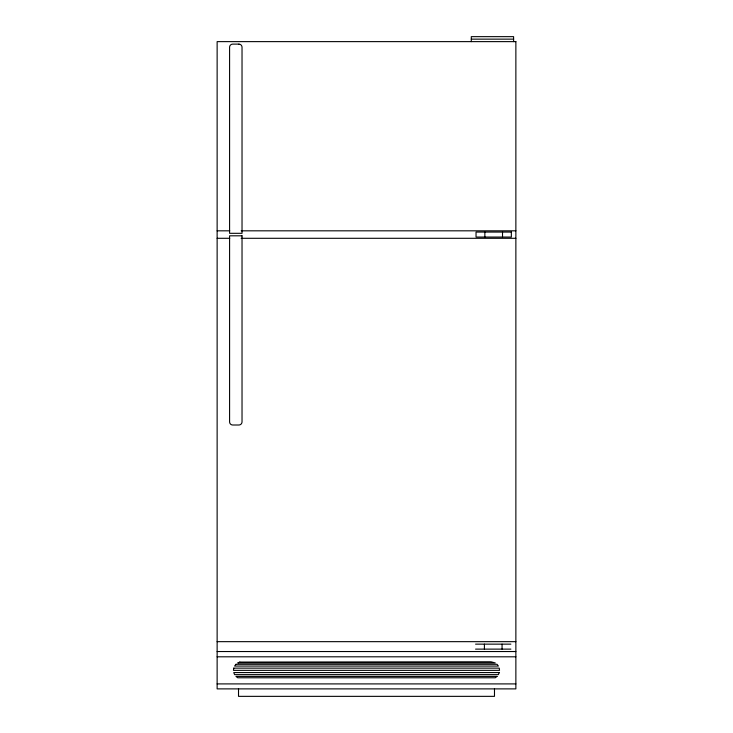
<?xml version="1.0" encoding="UTF-8"?>
<svg xmlns="http://www.w3.org/2000/svg" width="733" height="733" viewBox="0 0 733 733"><rect width="100%" height="100%" fill="white"/><g stroke="black" fill="none" stroke-linecap="round" stroke-linejoin="round"><path stroke-width="1.1" d="M471.292 39.142L513.604 39.142M217.133 230.822L229.722 230.822M241.166 230.822L515.867 230.822M217.133 238.298L229.722 238.298M241.166 238.298L515.867 238.298M217.133 641.659L515.867 641.659M475.57 644.142L510.883 644.142M475.57 649.126L510.883 649.126M217.133 651.536L515.867 651.536M217.133 656.805L515.867 656.805M217.133 683.907L515.867 683.907M513.604 41.625L513.604 36.65L471.292 36.65L471.292 41.625M502.517 232.068L502.517 237.052M502.059 644.142L502.059 649.126M494.482 688.883L494.482 696.35L238.518 696.35L238.518 688.883M484.861 232.068L484.861 237.052M484.403 644.142L484.403 649.126M233.754 668.139L233.461 670.356L499.54 670.356L499.246 668.139L233.754 668.139M499.246 672.573L498.394 674.635L234.606 674.635L233.754 672.573L499.246 672.573M235.971 664.29L234.606 666.068L498.394 666.068L497.029 664.29L235.971 664.29M497.029 676.412L495.261 677.778L237.739 677.778L235.971 676.412L497.029 676.412M239.81 662.073L237.739 662.934L495.261 662.934L490.973 661.78L239.81 662.073M515.867 41.625L217.133 41.625L217.133 688.883L515.867 688.883L515.867 41.625M238.912 44.117L232.691 44.117A3.115 3.115 0 0 0 229.585 47.233L229.585 233.314L242.027 233.314L242.027 47.233A3.115 3.115 0 0 0 238.912 44.117M511.35 232.068L476.038 232.068L476.038 237.052L511.35 237.052L511.35 232.068M242.027 235.806L229.585 235.806L229.585 421.887A3.115 3.115 0 0 0 232.691 425.003L238.912 425.003A3.115 3.115 0 0 0 242.027 421.887L242.027 235.806"/></g></svg>
